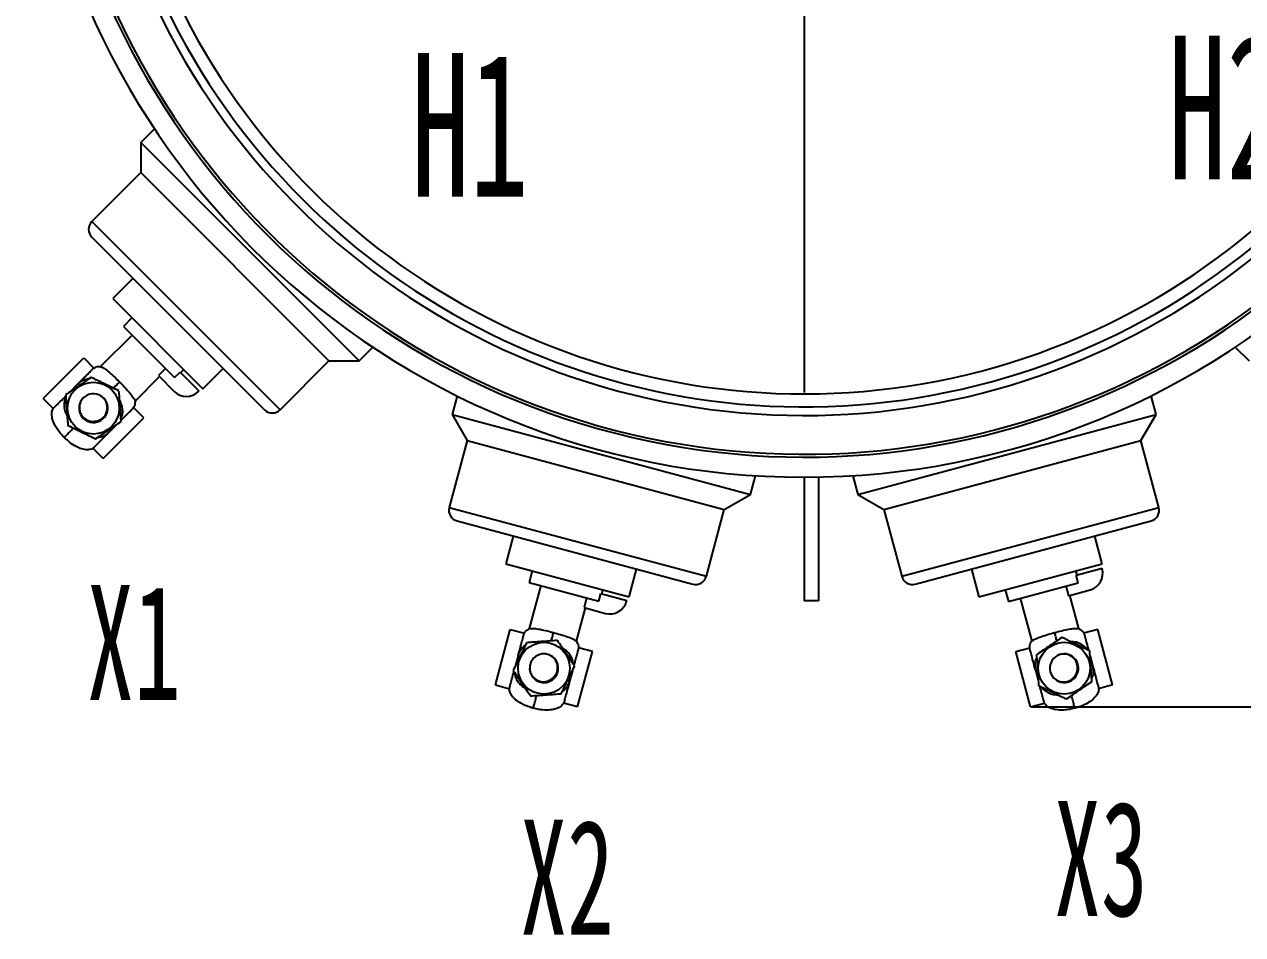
# Model space of a CAD drawing. Header units: millimetres. Extents: x 0 to 6631, y 0 to 4689.
# Drawn here: x 1133.9 to 1558.1, y 1192.8 to 1509.8 of the extents above; entities that cross this region are included whole.
import ezdxf

# ---------------------------------------------------------------- set-up
doc = ezdxf.new("R2010")
doc.units = ezdxf.units.MM
doc.header["$LTSCALE"] = 13
doc.linetypes.add('CENTERX2', pattern=[101.6, 63.5, -12.7, 12.7, -12.7])
for name, color, linetype in [('2', 3, 'Continuous'), ('中心符号线', 7, 'CENTERX2'), ('中心线', 1, 'CENTERX2'), ('几何体', 7, 'Continuous'), ('尺寸', 3, 'Continuous')]:
    doc.layers.add(name, color=color, linetype=linetype)
doc.styles.add('SLDTEXTSTYLE0', font='hyswlongfangsong.ttf')
doc.styles.add('仿宋体', font='')
doc.styles.get('仿宋体').set_extended_font_data('STFangsong')
doc.dimstyles.new('SLDDIMSTYLE0', dxfattribs={"dimtxt": 50, "dimasz": 40.8, "dimexe": 0, "dimexo": 0.0625, "dimgap": 12.5, "dimtad": 2, "dimdec": 0, "dimrnd": 1e-09, "dimzin": 12, "dimdsep": 46, "dimtxsty": 'SLDTEXTSTYLE0', "dimsah": 1, "dimcen": 0.09, "dimadec": 0, "dimazin": 3, "dimtfac": 1, "dimtdec": 0, "dimtmove": 0, "dimatfit": 0, "dimfxl": 1, "dimfrac": 2, "dimtolj": 1, "dimtzin": 12, "dimarcsym": 0})

# ---------------------------------------------------------------- blocks, each defined once
blk = doc.blocks.new('SW_CENTERMARKSYMBOL_0')
at = {"layer": '中心符号线', "color": 0}
blk.add_line((0, -5), (0, -242), dxfattribs=at)
blk = doc.blocks.new('*D31')
at = {"layer": 'Defpoints', "color": 0, "transparency": 16777216}
for p in [(1438.02, 1985.95), (1484.22, 1272.05), (1809.46, 1272.05)]:
    blk.add_point(p, dxfattribs=at)
at = {"layer": '尺寸', "color": 0, "lineweight": -2, "transparency": 16777216}
for p, q in [((1438.09, 1985.95), (1809.46, 1985.95)), ((1809.46, 1945.15), (1809.46, 1312.85)), ((1484.28, 1272.05), (1809.46, 1272.05))]:
    blk.add_line(p, q, dxfattribs=at)
at = {"layer": '尺寸', "color": 0, "transparency": 16777216}
for points in [[(1802.66, 1945.15), (1816.26, 1945.15), (1809.46, 1985.95)], [(1802.66, 1312.85), (1816.26, 1312.85), (1809.46, 1272.05)]]:
    blk.add_solid(points, dxfattribs=at)
at = {"layer": '尺寸', "color": 0, "transparency": 16777216, "insert": (1846.96, 1629), "char_height": 50, "attachment_point": 5, "rotation": 90, "style": 'SLDTEXTSTYLE0'}
blk.add_mtext('\\A1;714', dxfattribs=at)

msp = doc.modelspace()

# ---------------------------------------------------------------- linework, layer by layer
at = {"layer": '几何体'}
for p, q in [((1179.16, 1473.41), (1174.37, 1468.62)), ((1174.37, 1468.62), (1174.37, 1458.12)), ((1174.37, 1468.62), (1250.41, 1392.58)), ((1174.37, 1458.12), (1157.35, 1441.1)), ((1174.37, 1458.12), (1239.91, 1392.58)), ((1157.35, 1441.1), (1222.89, 1375.56)), ((1157.35, 1435.64), (1217.43, 1375.56)), ((1171.68, 1421.31), (1164.61, 1414.24)), ((1164.61, 1414.24), (1196.03, 1382.82)), ((1171.3, 1407.54), (1168.33, 1404.58)), ((1168.33, 1404.58), (1186.14, 1386.77)), ((1171.34, 1401.57), (1160.38, 1390.61)), ((1250.41, 1392.58), (1255.2, 1397.37)), ((1555.51, 1397.37), (1560.3, 1392.58)), ((1140.37, 1379.51), (1154.51, 1393.65)), ((1154.51, 1393.65), (1158.08, 1390.08)), ((1222.89, 1375.56), (1239.91, 1392.58)), ((1239.91, 1392.58), (1250.41, 1392.58)), ((1157.69, 1389.76), (1158.08, 1390.08)), ((1183.01, 1389.9), (1180.54, 1387.42)), ((1180.54, 1387.42), (1186.01, 1381.95)), ((1186.14, 1386.77), (1188.05, 1388.68)), ((1188.05, 1388.68), (1194.64, 1382.09)), ((1188.27, 1388.45), (1189.33, 1389.51)), ((1196.03, 1382.82), (1203.1, 1389.89)), ((1152.38, 1384.45), (1149.77, 1381.84)), ((1172.4, 1378.59), (1180.88, 1387.07)), ((1140.37, 1379.51), (1143.94, 1375.94)), ((1194.5, 1381.95), (1194.64, 1382.09)), ((1284.54, 1380.43), (1282.79, 1373.89)), ((1527.92, 1373.89), (1526.17, 1380.43)), ((1143.94, 1375.94), (1144.26, 1376.33)), ((1171.87, 1376.29), (1171.55, 1375.9)), ((1175.44, 1372.72), (1171.87, 1376.29)), ((1161.3, 1358.58), (1175.44, 1372.72)), ((1166.04, 1370.39), (1163.42, 1367.78)), ((1282.79, 1373.89), (1288.04, 1364.79)), ((1282.79, 1373.89), (1386.66, 1346.05)), ((1424.05, 1346.05), (1527.92, 1373.89)), ((1522.67, 1364.79), (1527.92, 1373.89)), ((1147.71, 1365.92), (1147.62, 1366.01)), ((1158.12, 1362.47), (1157.73, 1362.15)), ((1161.3, 1358.58), (1157.73, 1362.15)), ((1288.04, 1364.79), (1281.81, 1341.54)), ((1288.04, 1364.79), (1377.57, 1340.8)), ((1433.14, 1340.8), (1522.67, 1364.79)), ((1528.9, 1341.54), (1522.67, 1364.79)), ((1386.66, 1346.05), (1388.41, 1352.59)), ((1405.35, 1352.06), (1405.35, 1309.06)), ((1410.35, 1352.11), (1410.35, 1309.06)), ((1422.29, 1352.59), (1424.05, 1346.05)), ((1377.57, 1340.8), (1386.66, 1346.05)), ((1424.05, 1346.05), (1433.14, 1340.8)), ((1281.81, 1341.54), (1371.34, 1317.55)), ((1371.34, 1317.55), (1377.57, 1340.8)), ((1433.14, 1340.8), (1439.37, 1317.55)), ((1439.37, 1317.55), (1528.9, 1341.54)), ((1284.54, 1336.82), (1366.61, 1314.82)), ((1444.1, 1314.82), (1526.17, 1336.82)), ((1304.11, 1331.57), (1301.52, 1321.91)), ((1509.19, 1321.91), (1506.6, 1331.57)), ((1301.52, 1321.91), (1344.45, 1310.41)), ((1310.67, 1319.46), (1309.58, 1315.4)), ((1344.45, 1310.41), (1347.04, 1320.07)), ((1463.67, 1320.07), (1466.26, 1310.41)), ((1466.26, 1310.41), (1509.19, 1321.91)), ((1500.43, 1318.01), (1500.04, 1319.46)), ((1500.12, 1317.93), (1509.12, 1320.34)), ((1509.17, 1320.15), (1509.12, 1320.34)), ((1309.58, 1315.4), (1333.9, 1308.89)), ((1476.49, 1308.8), (1500.81, 1315.32)), ((1500.81, 1315.32), (1500.12, 1317.93)), ((1313.69, 1314.3), (1309.68, 1299.33)), ((1333.9, 1308.89), (1334.6, 1311.5)), ((1334.6, 1311.5), (1343.61, 1309.08)), ((1334.91, 1311.41), (1335.3, 1312.86)), ((1475.41, 1312.86), (1476.49, 1308.8)), ((1496.55, 1314.18), (1497.45, 1310.8)), ((1497.45, 1310.8), (1504.93, 1312.8)), ((1501.03, 1299.33), (1497.93, 1310.92)), ((1329.63, 1310.03), (1328.73, 1306.65)), ((1328.73, 1306.65), (1336.21, 1304.65)), ((1343.55, 1308.89), (1343.61, 1309.08)), ((1410.35, 1309.06), (1405.35, 1309.06)), ((1480.6, 1309.9), (1484.61, 1294.93)), ((1326.1, 1294.93), (1329.2, 1306.52)), ((1297.9, 1279.71), (1303.07, 1299.03)), ((1303.07, 1299.03), (1307.95, 1297.72)), ((1507.64, 1299.03), (1502.76, 1297.72)), ((1512.81, 1279.71), (1507.64, 1299.03)), ((1307.77, 1297.25), (1307.95, 1297.72)), ((1502.76, 1297.72), (1502.93, 1297.25)), ((1305.83, 1290), (1304.87, 1286.43)), ((1326.49, 1272.05), (1331.67, 1291.37)), ((1326.79, 1292.68), (1326.71, 1292.18)), ((1331.67, 1291.37), (1326.79, 1292.68)), ((1479.04, 1291.37), (1483.92, 1292.68)), ((1484.22, 1272.05), (1479.04, 1291.37)), ((1484, 1292.18), (1483.92, 1292.68)), ((1504.95, 1289.73), (1505.91, 1286.15)), ((1324.69, 1284.65), (1323.73, 1281.08)), ((1485.95, 1284.93), (1486.9, 1281.35)), ((1297.9, 1279.71), (1302.77, 1278.41)), ((1302.77, 1278.41), (1302.86, 1278.9)), ((1507.85, 1278.9), (1507.93, 1278.41)), ((1512.81, 1279.71), (1507.93, 1278.41)), ((1321.79, 1273.83), (1321.61, 1273.36)), ((1326.49, 1272.05), (1321.61, 1273.36)), ((1484.22, 1272.05), (1489.1, 1273.36)), ((1489.1, 1273.36), (1488.92, 1273.83)), ((1311.05, 1271.62), (1310.93, 1271.65)), ((1499.66, 1271.62), (1499.54, 1271.59))]:
    msp.add_line(p, q, dxfattribs=at)
for centre in [(1157.9, 1376.11), (1314.78, 1285.54), (1495.93, 1285.54)]:
    msp.add_circle(centre, 9.02, dxfattribs=at)
for centre, radius, start, end in [((1405.35, 1623.56), 271.5, 94.7537, 85.2463), ((1405.35, 1623.56), 264.5, 94.8798, 59.0001), ((1405.35, 1623.56), 247, 56.2724, 0), ((1405.35, 1623.56), 242.48, 53.9327, 0), ((1405.35, 1623.56), 263.5, 180, 58.2949), ((1405.35, 1623.56), 250, 180, 52.5383), ((1160.08, 1438.37), 3.86, 134.9999, 225), ((1157.9, 1376.11), 5, 135, 57.4607), ((1157.9, 1376.11), 5, 57.4607, 135), ((1190.25, 1386.19), 6, 225, 315), ((1220.16, 1378.29), 3.86, 225, 315.0001), ((1285.54, 1340.54), 3.86, 164.9999, 255), ((1525.17, 1340.54), 3.86, 285, 15.0001), ((1503.38, 1318.6), 6, 285, 15), ((1367.61, 1318.55), 3.86, 255, 345.0001), ((1443.1, 1318.55), 3.86, 194.9999, 285), ((1337.76, 1310.44), 6, 255, 345), ((1314.78, 1285.54), 5, 165, 87.4607), ((1314.78, 1285.54), 5, 87.4607, 165), ((1495.93, 1285.54), 5, 117.4607, 195), ((1495.93, 1285.54), 5, 195, 117.4607)]:
    msp.add_arc(centre, radius, start, end, dxfattribs=at)
for points, knots in [([(1152.38, 1384.45), (1153.16, 1385.23), (1154.72, 1386.79), (1156.38, 1388.45), (1157.49, 1389.56), (1157.62, 1389.69), (1157.69, 1389.76)], [0, 0, 0, 0, 0.249999, 0.5, 0.750001, 1, 1, 1, 1]), ([(1158.08, 1390.08), (1158.2, 1390.15), (1158.6, 1390.39), (1159.38, 1390.61), (1160.03, 1390.6), (1160.37, 1390.6)], [0, 0, 0, 0, 0.182488, 0.571881, 1, 1, 1, 1]), ([(1160.37, 1390.6), (1160.46, 1390.57), (1160.64, 1390.52), (1161.84, 1389.87), (1163.45, 1388.6), (1165.26, 1386.93), (1166.47, 1385.74), (1167, 1385.21)], [0, 0, 0, 0, 0.199828, 0.401922, 0.618692, 0.832327, 1, 1, 1, 1]), ([(1157.14, 1386.83), (1156.36, 1386.3), (1154.78, 1385.23), (1152.45, 1383.65), (1150.25, 1382.16), (1148.92, 1381.26), (1148.24, 1380.81)], [0, 0, 0, 0, 0.267276, 0.541818, 0.768445, 1, 1, 1, 1]), ([(1156.27, 1386.24), (1155.94, 1386.22), (1155.06, 1386.16), (1153.68, 1385.57), (1152.82, 1384.83), (1152.38, 1384.45)], [0, 0, 0, 0, 0.222972, 0.604107, 1, 1, 1, 1]), ([(1166.8, 1382.13), (1165.95, 1382.54), (1164.24, 1383.37), (1161.71, 1384.61), (1159.31, 1385.77), (1157.87, 1386.47), (1157.14, 1386.83)], [0, 0, 0, 0, 0.267276, 0.541818, 0.768445, 1, 1, 1, 1]), ([(1164.86, 1383.07), (1165.22, 1383.43), (1166.09, 1384.3), (1166.67, 1384.88), (1167, 1385.21)], [0, 0, 0, 0, 0.416571, 1, 1, 1, 1]), ([(1167, 1385.21), (1167.61, 1384.6), (1168.88, 1383.31), (1170.56, 1381.45), (1171.78, 1379.87), (1172.33, 1378.78), (1172.37, 1378.64), (1172.39, 1378.58)], [0, 0, 0, 0, 0.1935164, 0.4068283, 0.6196952, 0.8335422, 1, 1, 1, 1]), ([(1144.26, 1376.33), (1144.32, 1376.39), (1144.46, 1376.53), (1145.58, 1377.65), (1146.87, 1378.94), (1147.96, 1380.03), (1148.28, 1380.35)], [0, 0, 0, 0, 0.292371, 0.584745, 0.877118, 1, 1, 1, 1]), ([(1148.32, 1379.79), (1148.15, 1379.44), (1147.76, 1378.59), (1147.66, 1377.05), (1147.86, 1375.19), (1148.45, 1374.01), (1148.78, 1373.36)], [0, 0, 0, 0, 0.1720968, 0.4161413, 0.6781738, 1, 1, 1, 1]), ([(1148.24, 1380.81), (1148.33, 1379.55), (1148.49, 1377.41), (1148.72, 1374.23), (1148.88, 1371.91), (1148.98, 1370.55), (1149.01, 1370.09)], [0, 0, 0, 0, 0.356439, 0.608129, 0.868454, 1, 1, 1, 1]), ([(1154.37, 1379.65), (1154.03, 1379.21), (1153.34, 1378.32), (1152.95, 1376.66), (1153.1, 1374.99), (1153.79, 1373.47), (1154.95, 1372.3), (1156.41, 1371.58), (1157.62, 1371.43), (1158.27, 1371.51), (1158.4, 1371.52)], [0, 0, 0, 0, 0.1408, 0.281601, 0.422095, 0.560119, 0.697396, 0.832652, 0.966706, 1, 1, 1, 1]), ([(1158.4, 1371.52), (1158.92, 1371.61), (1159.95, 1371.8), (1161.28, 1372.7), (1162.26, 1373.96), (1162.78, 1375.5), (1162.77, 1377.14), (1162.2, 1378.7), (1161.38, 1379.75), (1160.77, 1380.2), (1160.59, 1380.33)], [0, 0, 0, 0, 0.132095, 0.264168, 0.396922, 0.532469, 0.668255, 0.806625, 0.945503, 1, 1, 1, 1]), ([(1167.56, 1371.42), (1167.53, 1371.88), (1167.44, 1373.22), (1167.27, 1375.53), (1167.04, 1378.71), (1166.89, 1380.88), (1166.8, 1382.13)], [0, 0, 0, 0, 0.131547, 0.383647, 0.643559, 1, 1, 1, 1]), ([(1167.49, 1372.44), (1167.65, 1372.79), (1168.04, 1373.64), (1168.15, 1375.18), (1167.94, 1377.03), (1167.36, 1378.21), (1167.03, 1378.85)], [0, 0, 0, 0, 0.172022, 0.4166468, 0.6794106, 1, 1, 1, 1]), ([(1143.87, 1371.55), (1143.76, 1371.89), (1143.55, 1372.53), (1143.41, 1373.47), (1143.4, 1374.3), (1143.51, 1375.05), (1143.72, 1375.59), (1143.9, 1375.87), (1143.94, 1375.94)], [0, 0, 0, 0, 0.233975, 0.449095, 0.621735, 0.7798, 0.949594, 1, 1, 1, 1]), ([(1171.55, 1375.9), (1171.48, 1375.83), (1171.34, 1375.7), (1170.23, 1374.58), (1168.93, 1373.28), (1167.85, 1372.2), (1167.53, 1371.88)], [0, 0, 0, 0, 0.29245, 0.584839, 0.877228, 1, 1, 1, 1]), ([(1172.39, 1378.58), (1172.39, 1378.15), (1172.39, 1377.39), (1172.09, 1376.63), (1171.89, 1376.33), (1171.87, 1376.29)], [0, 0, 0, 0, 0.53998, 0.946274, 1, 1, 1, 1]), ([(1147.62, 1366.01), (1147.19, 1366.47), (1146.32, 1367.41), (1144.9, 1369.28), (1144.27, 1370.68), (1143.87, 1371.55)], [0, 0, 0, 0, 0.266654, 0.541385, 1, 1, 1, 1]), ([(1158.67, 1365.4), (1159.45, 1365.93), (1161.02, 1367), (1163.36, 1368.57), (1165.56, 1370.07), (1166.89, 1370.97), (1167.56, 1371.42)], [0, 0, 0, 0, 0.267276, 0.541818, 0.768445, 1, 1, 1, 1]), ([(1147.71, 1365.92), (1147.8, 1366.01), (1147.97, 1366.18), (1148.64, 1366.85), (1149.57, 1367.78), (1150.54, 1368.75), (1150.94, 1369.16)], [0, 0, 0, 0, 0.231093, 0.462188, 0.771364, 1, 1, 1, 1]), ([(1149.01, 1370.09), (1149.86, 1369.68), (1151.57, 1368.85), (1154.1, 1367.62), (1156.5, 1366.46), (1157.94, 1365.76), (1158.67, 1365.4)], [0, 0, 0, 0, 0.267276, 0.541818, 0.768445, 1, 1, 1, 1]), ([(1163.42, 1367.78), (1162.65, 1367), (1161.09, 1365.45), (1159.43, 1363.78), (1158.33, 1362.68), (1158.19, 1362.54), (1158.12, 1362.47)], [0, 0, 0, 0, 0.250026, 0.5, 0.749974, 1, 1, 1, 1]), ([(1159.54, 1365.99), (1159.87, 1366.02), (1160.74, 1366.07), (1162.13, 1366.65), (1162.99, 1367.4), (1163.42, 1367.78)], [0, 0, 0, 0, 0.22099, 0.603154, 1, 1, 1, 1]), ([(1153.34, 1362.08), (1152.71, 1362.35), (1151.32, 1362.95), (1149.38, 1364.35), (1148.2, 1365.47), (1147.71, 1365.92)], [0, 0, 0, 0, 0.327432, 0.722961, 1, 1, 1, 1]), ([(1157.73, 1362.15), (1157.66, 1362.11), (1157.38, 1361.93), (1156.84, 1361.73), (1156.09, 1361.61), (1154.9, 1361.62), (1153.99, 1361.89), (1153.34, 1362.08)], [0, 0, 0, 0, 0.050272, 0.220214, 0.378002, 0.550604, 1, 1, 1, 1]), ([(1307.95, 1297.72), (1308.02, 1297.85), (1308.24, 1298.25), (1308.81, 1298.83), (1309.38, 1299.15), (1309.67, 1299.32)], [0, 0, 0, 0, 0.182488, 0.571881, 1, 1, 1, 1]), ([(1309.67, 1299.32), (1309.76, 1299.34), (1309.95, 1299.38), (1311.31, 1299.42), (1313.34, 1299.13), (1315.75, 1298.59), (1317.39, 1298.16), (1318.11, 1297.97)], [0, 0, 0, 0, 0.1998276, 0.4019224, 0.6186923, 0.8323272, 1, 1, 1, 1]), ([(1492.6, 1297.97), (1493.43, 1298.19), (1495.19, 1298.65), (1497.64, 1299.17), (1499.62, 1299.43), (1500.83, 1299.36), (1500.97, 1299.33), (1501.04, 1299.32)], [0, 0, 0, 0, 0.1935164, 0.4068283, 0.6196952, 0.8335422, 1, 1, 1, 1]), ([(1501.04, 1299.32), (1501.41, 1299.1), (1502.06, 1298.72), (1502.57, 1298.09), (1502.74, 1297.76), (1502.76, 1297.72)], [0, 0, 0, 0, 0.53998, 0.946274, 1, 1, 1, 1]), ([(1308.76, 1294.43), (1308.35, 1293.59), (1307.52, 1291.88), (1306.29, 1289.35), (1305.13, 1286.95), (1304.42, 1285.5), (1304.07, 1284.77)], [0, 0, 0, 0, 0.267276, 0.541818, 0.768445, 1, 1, 1, 1]), ([(1305.83, 1290), (1306.12, 1291.07), (1306.68, 1293.19), (1307.29, 1295.46), (1307.7, 1296.97), (1307.75, 1297.16), (1307.77, 1297.25)], [0, 0, 0, 0, 0.249999, 0.5, 0.750001, 1, 1, 1, 1]), ([(1319.47, 1295.2), (1318.54, 1295.13), (1316.64, 1295), (1313.83, 1294.8), (1311.17, 1294.61), (1309.57, 1294.49), (1308.76, 1294.43)], [0, 0, 0, 0, 0.267276, 0.541818, 0.768445, 1, 1, 1, 1]), ([(1317.33, 1295.05), (1317.46, 1295.54), (1317.78, 1296.72), (1317.99, 1297.51), (1318.11, 1297.97)], [0, 0, 0, 0, 0.416571, 1, 1, 1, 1]), ([(1318.11, 1297.97), (1318.94, 1297.74), (1320.69, 1297.26), (1323.08, 1296.49), (1324.92, 1295.73), (1325.94, 1295.06), (1326.05, 1294.96), (1326.09, 1294.92)], [0, 0, 0, 0, 0.193516, 0.406828, 0.619695, 0.833542, 1, 1, 1, 1]), ([(1325.49, 1286.31), (1325.24, 1286.69), (1324.49, 1287.8), (1323.19, 1289.72), (1321.4, 1292.36), (1320.18, 1294.16), (1319.47, 1295.2)], [0, 0, 0, 0, 0.1315465, 0.3836465, 0.6435586, 1, 1, 1, 1]), ([(1326.09, 1294.92), (1326.31, 1294.55), (1326.68, 1293.89), (1326.81, 1293.08), (1326.79, 1292.72), (1326.79, 1292.68)], [0, 0, 0, 0, 0.53998, 0.946274, 1, 1, 1, 1]), ([(1483.92, 1292.68), (1483.92, 1292.82), (1483.91, 1293.28), (1484.11, 1294.06), (1484.44, 1294.63), (1484.61, 1294.92)], [0, 0, 0, 0, 0.182488, 0.571881, 1, 1, 1, 1]), ([(1484.61, 1294.92), (1484.68, 1294.98), (1484.82, 1295.11), (1485.98, 1295.83), (1487.89, 1296.58), (1490.24, 1297.32), (1491.88, 1297.77), (1492.6, 1297.97)], [0, 0, 0, 0, 0.199828, 0.401922, 0.618692, 0.832327, 1, 1, 1, 1]), ([(1495.16, 1296.25), (1494.38, 1295.73), (1492.81, 1294.66), (1490.48, 1293.08), (1488.27, 1291.59), (1486.94, 1290.69), (1486.27, 1290.23)], [0, 0, 0, 0, 0.2672762, 0.5418181, 0.7684451, 1, 1, 1, 1]), ([(1493.38, 1295.05), (1493.25, 1295.54), (1492.93, 1296.72), (1492.72, 1297.51), (1492.6, 1297.97)], [0, 0, 0, 0, 0.416571, 1, 1, 1, 1]), ([(1504.82, 1291.56), (1504.41, 1291.76), (1503.2, 1292.35), (1501.12, 1293.36), (1498.25, 1294.75), (1496.29, 1295.7), (1495.16, 1296.25)], [0, 0, 0, 0, 0.131547, 0.383647, 0.643559, 1, 1, 1, 1]), ([(1503.91, 1292.01), (1503.68, 1292.32), (1503.14, 1293.08), (1501.86, 1293.94), (1500.15, 1294.7), (1498.84, 1294.77), (1498.12, 1294.82)], [0, 0, 0, 0, 0.172022, 0.4166468, 0.6794106, 1, 1, 1, 1]), ([(1502.93, 1297.25), (1502.96, 1297.16), (1503.01, 1296.97), (1503.42, 1295.45), (1503.89, 1293.68), (1504.29, 1292.2), (1504.41, 1291.76)], [0, 0, 0, 0, 0.29245, 0.584839, 0.877228, 1, 1, 1, 1]), ([(1308.3, 1293.49), (1308.03, 1293.31), (1307.3, 1292.82), (1306.39, 1291.62), (1306.02, 1290.55), (1305.83, 1290)], [0, 0, 0, 0, 0.222972, 0.604107, 1, 1, 1, 1]), ([(1317.51, 1281.82), (1317.91, 1282.15), (1318.72, 1282.83), (1319.42, 1284.27), (1319.63, 1285.86), (1319.31, 1287.45), (1318.48, 1288.86), (1317.21, 1289.93), (1315.97, 1290.42), (1315.22, 1290.51), (1315, 1290.54)], [0, 0, 0, 0, 0.132095, 0.264168, 0.396922, 0.532469, 0.668255, 0.806625, 0.945503, 1, 1, 1, 1]), ([(1324.92, 1287.15), (1324.89, 1287.54), (1324.8, 1288.47), (1324.12, 1289.85), (1323.02, 1291.36), (1321.92, 1292.08), (1321.32, 1292.48)], [0, 0, 0, 0, 0.172022, 0.416647, 0.679411, 1, 1, 1, 1]), ([(1326.71, 1292.18), (1326.68, 1292.09), (1326.63, 1291.9), (1326.22, 1290.37), (1325.75, 1288.6), (1325.35, 1287.13), (1325.23, 1286.69)], [0, 0, 0, 0, 0.29245, 0.584839, 0.877228, 1, 1, 1, 1]), ([(1485.95, 1284.93), (1485.66, 1285.99), (1485.09, 1288.12), (1484.48, 1290.39), (1484.08, 1291.9), (1484.03, 1292.09), (1484, 1292.18)], [0, 0, 0, 0, 0.249999, 0.5, 0.750001, 1, 1, 1, 1]), ([(1486.27, 1290.23), (1486.33, 1289.3), (1486.47, 1287.4), (1486.67, 1284.59), (1486.86, 1281.93), (1486.98, 1280.33), (1487.03, 1279.52)], [0, 0, 0, 0, 0.267276, 0.541818, 0.768445, 1, 1, 1, 1]), ([(1500.15, 1283.68), (1500.33, 1284.17), (1500.69, 1285.16), (1500.57, 1286.76), (1499.97, 1288.24), (1498.9, 1289.46), (1497.47, 1290.27), (1495.84, 1290.56), (1494.52, 1290.37), (1493.82, 1290.06), (1493.62, 1289.98)], [0, 0, 0, 0, 0.132095, 0.264168, 0.396922, 0.532469, 0.668255, 0.806625, 0.945503, 1, 1, 1, 1]), ([(1505.59, 1280.85), (1505.52, 1281.79), (1505.38, 1283.68), (1505.18, 1286.49), (1504.99, 1289.15), (1504.88, 1290.75), (1504.82, 1291.56)], [0, 0, 0, 0, 0.267276, 0.541818, 0.768445, 1, 1, 1, 1]), ([(1309.95, 1286.84), (1309.88, 1286.28), (1309.73, 1285.17), (1310.22, 1283.54), (1311.18, 1282.16), (1312.54, 1281.2), (1314.13, 1280.76), (1315.75, 1280.87), (1316.88, 1281.34), (1317.4, 1281.74), (1317.51, 1281.82)], [0, 0, 0, 0, 0.1407995, 0.2816009, 0.4220955, 0.5601189, 0.6973956, 0.832652, 0.9667058, 1, 1, 1, 1]), ([(1320.8, 1276.65), (1321.21, 1277.49), (1322.04, 1279.2), (1323.27, 1281.74), (1324.44, 1284.13), (1325.14, 1285.58), (1325.49, 1286.31)], [0, 0, 0, 0, 0.267276, 0.541818, 0.768445, 1, 1, 1, 1]), ([(1486.34, 1289.19), (1486.2, 1288.89), (1485.81, 1288.1), (1485.62, 1286.61), (1485.84, 1285.5), (1485.95, 1284.93)], [0, 0, 0, 0, 0.222972, 0.604107, 1, 1, 1, 1]), ([(1505.51, 1281.9), (1505.65, 1282.19), (1506.04, 1282.98), (1506.23, 1284.47), (1506.02, 1285.58), (1505.91, 1286.15)], [0, 0, 0, 0, 0.22099, 0.603154, 1, 1, 1, 1]), ([(1505.91, 1286.15), (1506.19, 1285.09), (1506.76, 1282.97), (1507.37, 1280.69), (1507.78, 1279.19), (1507.83, 1279), (1507.85, 1278.9)], [0, 0, 0, 0, 0.250026, 0.5, 0.749974, 1, 1, 1, 1]), ([(1302.86, 1278.9), (1302.88, 1278.99), (1302.93, 1279.18), (1303.34, 1280.71), (1303.81, 1282.47), (1304.21, 1283.95), (1304.33, 1284.39)], [0, 0, 0, 0, 0.2923713, 0.5847445, 0.8771177, 1, 1, 1, 1]), ([(1304.07, 1284.77), (1304.77, 1283.73), (1305.98, 1281.96), (1307.77, 1279.31), (1309.07, 1277.39), (1309.83, 1276.26), (1310.09, 1275.88)], [0, 0, 0, 0, 0.356439, 0.6081286, 0.8684544, 1, 1, 1, 1]), ([(1304.64, 1283.93), (1304.67, 1283.55), (1304.76, 1282.62), (1305.44, 1281.23), (1306.55, 1279.72), (1307.65, 1278.99), (1308.25, 1278.59)], [0, 0, 0, 0, 0.172097, 0.416141, 0.678174, 1, 1, 1, 1]), ([(1491.1, 1284.25), (1491.31, 1283.73), (1491.74, 1282.7), (1492.98, 1281.52), (1494.5, 1280.82), (1496.16, 1280.66), (1497.76, 1281.07), (1499.11, 1281.98), (1499.84, 1282.95), (1500.1, 1283.56), (1500.15, 1283.68)], [0, 0, 0, 0, 0.1408, 0.281601, 0.422095, 0.560119, 0.697396, 0.832652, 0.966706, 1, 1, 1, 1]), ([(1304.91, 1274.57), (1304.65, 1274.81), (1304.14, 1275.27), (1303.55, 1276), (1303.13, 1276.71), (1302.85, 1277.42), (1302.76, 1278), (1302.77, 1278.33), (1302.77, 1278.41)], [0, 0, 0, 0, 0.233975, 0.449095, 0.621735, 0.7798, 0.949594, 1, 1, 1, 1]), ([(1321.26, 1277.6), (1321.53, 1277.78), (1322.26, 1278.27), (1323.17, 1279.46), (1323.54, 1280.53), (1323.73, 1281.08)], [0, 0, 0, 0, 0.22099, 0.603154, 1, 1, 1, 1]), ([(1323.73, 1281.08), (1323.45, 1280.02), (1322.88, 1277.9), (1322.27, 1275.62), (1321.87, 1274.12), (1321.81, 1273.92), (1321.79, 1273.83)], [0, 0, 0, 0, 0.250026, 0.5, 0.749974, 1, 1, 1, 1]), ([(1487.03, 1279.52), (1488.17, 1278.97), (1490.1, 1278.03), (1492.97, 1276.64), (1495.05, 1275.63), (1496.28, 1275.03), (1496.69, 1274.83)], [0, 0, 0, 0, 0.356439, 0.608129, 0.868454, 1, 1, 1, 1]), ([(1488.92, 1273.83), (1488.9, 1273.92), (1488.85, 1274.11), (1488.44, 1275.64), (1487.96, 1277.4), (1487.57, 1278.88), (1487.45, 1279.32)], [0, 0, 0, 0, 0.292371, 0.584745, 0.877118, 1, 1, 1, 1]), ([(1487.95, 1279.08), (1488.17, 1278.76), (1488.71, 1278), (1489.99, 1277.14), (1491.71, 1276.38), (1493.02, 1276.3), (1493.75, 1276.26)], [0, 0, 0, 0, 0.172097, 0.416141, 0.678174, 1, 1, 1, 1]), ([(1496.69, 1274.83), (1497.47, 1275.36), (1499.05, 1276.42), (1501.38, 1278), (1503.59, 1279.49), (1504.92, 1280.39), (1505.59, 1280.85)], [0, 0, 0, 0, 0.267276, 0.541818, 0.768445, 1, 1, 1, 1]), ([(1507.93, 1278.41), (1507.94, 1278.33), (1507.95, 1278), (1507.86, 1277.42), (1507.58, 1276.72), (1506.98, 1275.69), (1506.29, 1275.04), (1505.8, 1274.57)], [0, 0, 0, 0, 0.050272, 0.220214, 0.378002, 0.550604, 1, 1, 1, 1]), ([(1310.93, 1271.65), (1310.33, 1271.84), (1309.1, 1272.21), (1306.94, 1273.12), (1305.69, 1274.01), (1304.91, 1274.57)], [0, 0, 0, 0, 0.266654, 0.541385, 1, 1, 1, 1]), ([(1310.09, 1275.88), (1311.03, 1275.95), (1312.92, 1276.08), (1315.73, 1276.29), (1318.39, 1276.48), (1319.99, 1276.59), (1320.8, 1276.65)], [0, 0, 0, 0, 0.267276, 0.541818, 0.768445, 1, 1, 1, 1]), ([(1311.05, 1271.62), (1311.08, 1271.74), (1311.15, 1271.97), (1311.39, 1272.89), (1311.73, 1274.16), (1312.08, 1275.48), (1312.23, 1276.03)], [0, 0, 0, 0, 0.231093, 0.462188, 0.771364, 1, 1, 1, 1]), ([(1321.61, 1273.36), (1321.58, 1273.29), (1321.42, 1273), (1321.05, 1272.55), (1320.46, 1272.07), (1319.43, 1271.49), (1318.51, 1271.26), (1317.84, 1271.1)], [0, 0, 0, 0, 0.050272, 0.220214, 0.378002, 0.550604, 1, 1, 1, 1]), ([(1492.86, 1271.1), (1492.52, 1271.18), (1491.85, 1271.32), (1490.97, 1271.67), (1490.25, 1272.07), (1489.66, 1272.55), (1489.29, 1273), (1489.13, 1273.29), (1489.1, 1273.36)], [0, 0, 0, 0, 0.233975, 0.449095, 0.621735, 0.7798, 0.949594, 1, 1, 1, 1]), ([(1499.66, 1271.62), (1499.63, 1271.74), (1499.56, 1271.97), (1499.32, 1272.89), (1498.98, 1274.16), (1498.62, 1275.48), (1498.47, 1276.03)], [0, 0, 0, 0, 0.231093, 0.462188, 0.771364, 1, 1, 1, 1]), ([(1505.8, 1274.57), (1505.25, 1274.16), (1504.04, 1273.26), (1501.85, 1272.28), (1500.3, 1271.81), (1499.66, 1271.62)], [0, 0, 0, 0, 0.327432, 0.722961, 1, 1, 1, 1]), ([(1317.84, 1271.11), (1317.16, 1271.03), (1315.66, 1270.85), (1313.28, 1271.09), (1311.7, 1271.47), (1311.05, 1271.62)], [0, 0, 0, 0, 0.327432, 0.722961, 1, 1, 1, 1]), ([(1499.54, 1271.59), (1498.92, 1271.44), (1497.67, 1271.15), (1495.34, 1270.86), (1493.82, 1271.01), (1492.86, 1271.11)], [0, 0, 0, 0, 0.266654, 0.541385, 1, 1, 1, 1])]:
    msp.add_open_spline(points, degree=3, knots=knots, dxfattribs=at)

# ---------------------------------------------------------------- block references
at = {"layer": '中心线'}
msp.add_blockref('SW_CENTERMARKSYMBOL_0', (1405.35, 1623.56), dxfattribs=at)

# ---------------------------------------------------------------- texts
at = {"layer": '2', "style": '仿宋体', "width": 0.6}
for s, height, p in [('H2', 50, (1532.07, 1455.81)), ('H1', 50, (1268.57, 1449.77)), ('X1', 40, (1155.64, 1274.51)), ('X3', 40, (1492.38, 1199.26)), ('X2', 40, (1306.5, 1192.76))]:
    msp.add_text(s, height=height, dxfattribs=at).set_placement(p)

# ---------------------------------------------------------------- dimensions: what is measured, and where the dimension line sits
at = {"layer": '尺寸'}
dim = msp.add_linear_dim(base=(1809.46, 1272.05), p1=(1438.02, 1985.95), p2=(1484.22, 1272.05), angle=90, dimstyle='SLDDIMSTYLE0', dxfattribs=at)
dim.commit()
dim.dimension.update_dxf_attribs({"geometry": '*D31', "text_midpoint": (1846.96, 1629)})

doc.saveas('drawing.dxf')
